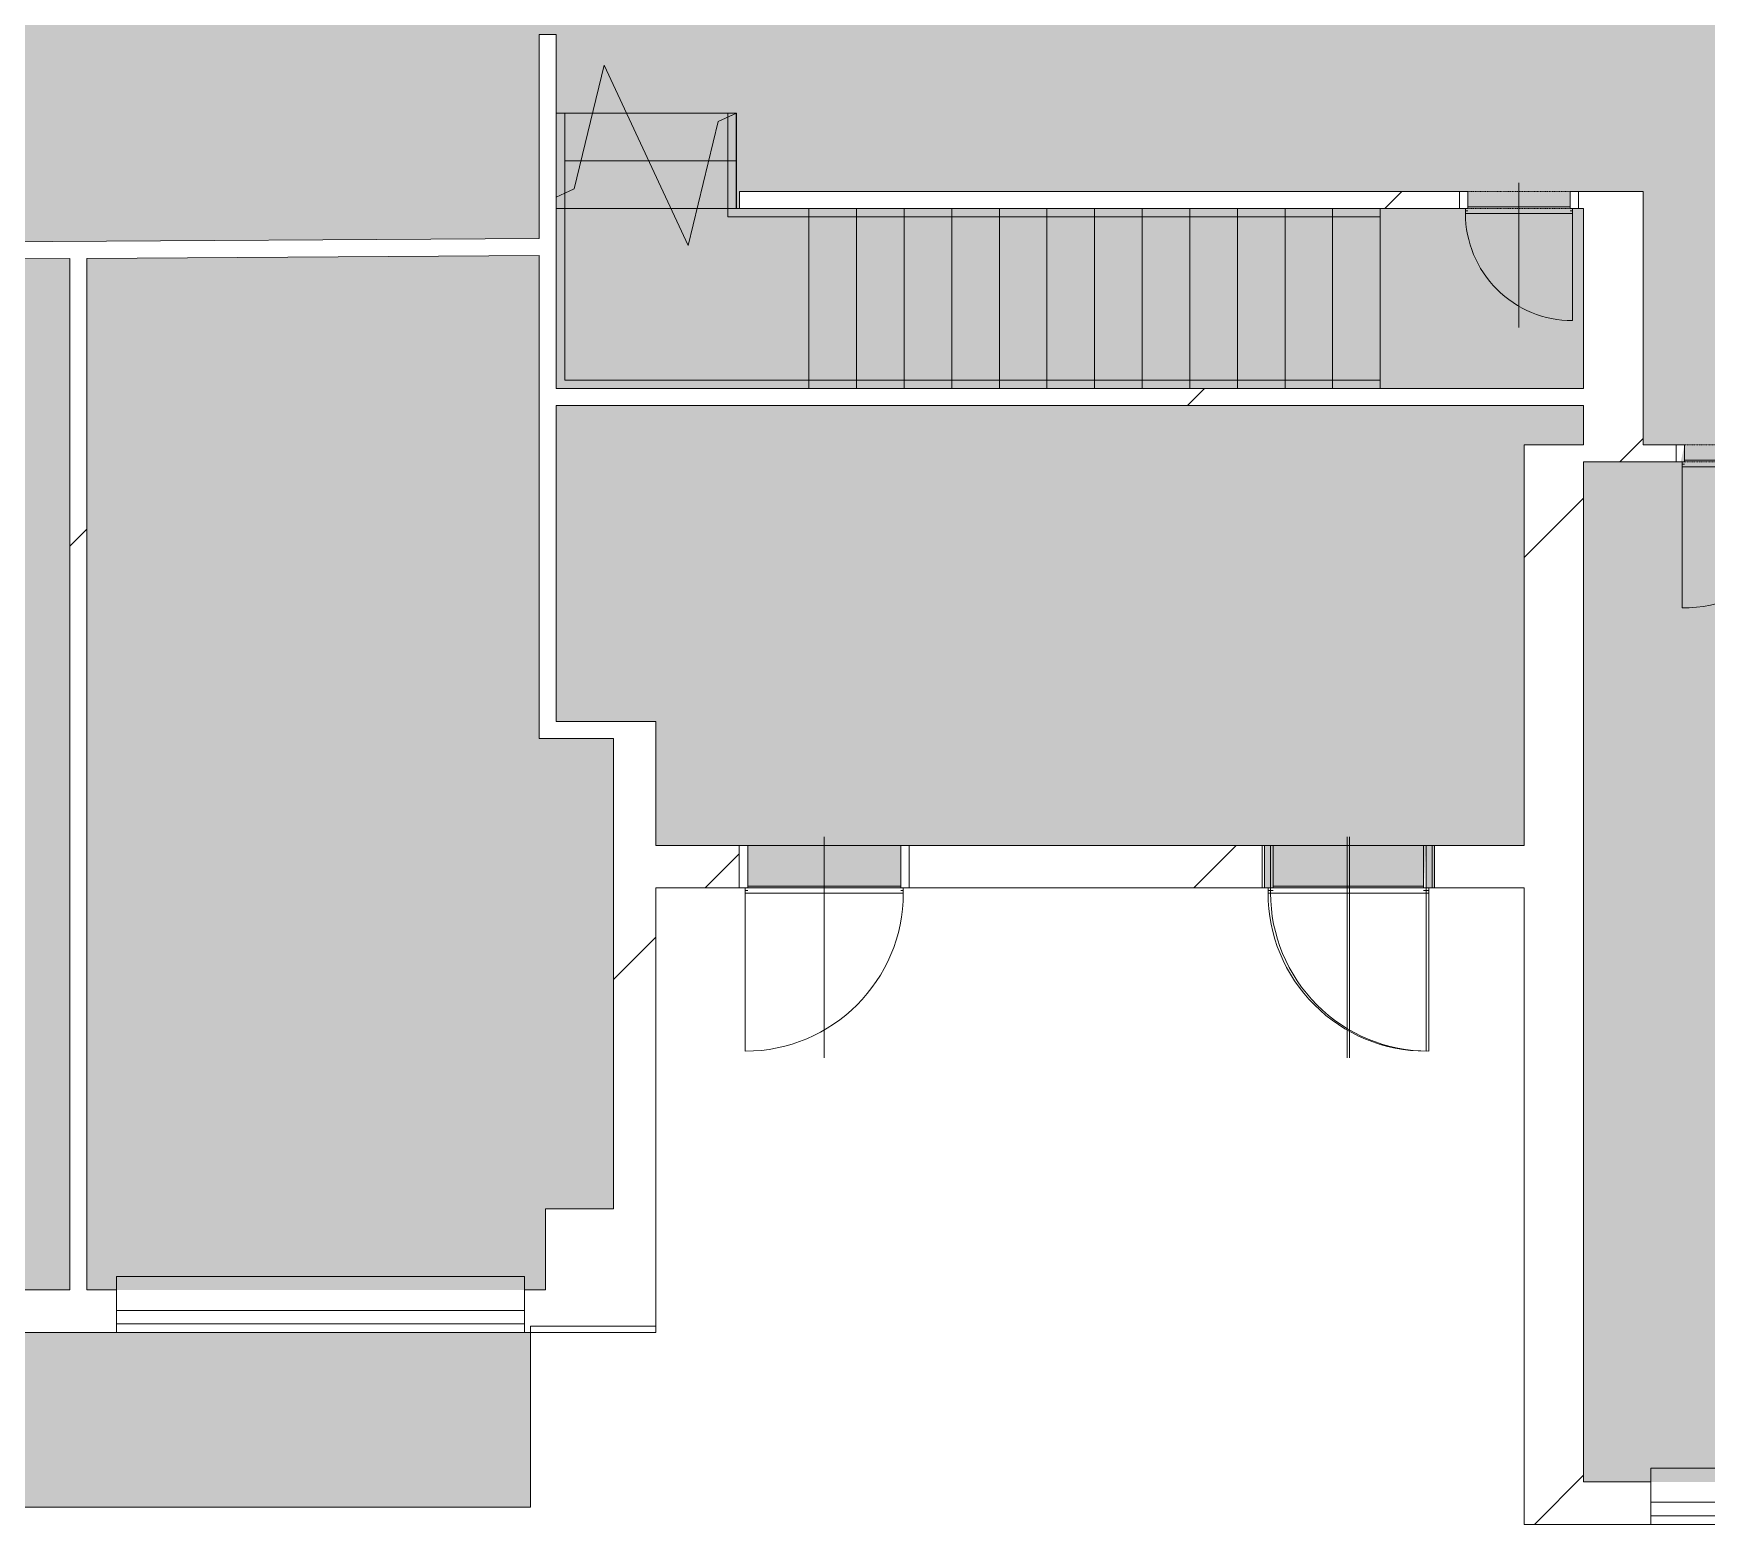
# Model space of a CAD drawing. Header units: millimetres. Extents: x 46521 to 262603, y -45352 to 20466.
# Drawn here: x 142488 to 152329, y -29064 to -20293 of the extents above; entities that cross this region are included whole.
import ezdxf

# ---------------------------------------------------------------- set-up
doc = ezdxf.new("R2010")
doc.units = ezdxf.units.MM
doc.linetypes.add('Čerchovaná se dvěma tečkami', pattern=[2.59, 1, -0.53, 0, -0.53, 0, -0.53])
for name, color, linetype, lineweight in [('A-DETL-GENF', 92, 'Continuous', 13), ('A-DETL-THIN', 151, 'Continuous', 13), ('A-DOOR', 31, 'Continuous', 13), ('A-DOOR-FRAM', 31, 'Continuous', 9), ('A-FLOR-HRAL', 11, 'Continuous', 13), ('A-GENM', 13, 'Continuous', 13), ('A-GLAZ', 151, 'Continuous', 13), ('A-WALL', 113, 'Continuous', 13), ('A-WALL-PATT', 111, 'Continuous', 9), ('S-STRS', 31, 'Continuous', 13), ('S-STRS-MBND', 31, 'Continuous', 9)]:
    doc.layers.add(name, color=color, linetype=linetype, lineweight=lineweight)
pattern_1 = [(45, (128653, 0), (-7184.2, 7184.2), []), (45, (131527, -3e-12), (-7184.2, 7184.2), []), (45, (137274, -7e-12), (-4310.5, 10058), [4064, -2032, 67.06, -1964.94])]

# ---------------------------------------------------------------- blocks, each defined once
blk = doc.blocks.new('OKNO_2k_nadsvetlik - OKNO_2k_nadsvetlik 2400 x 1750-1972492-Mapka _ závislý 15')
at = {"layer": 'A-GLAZ', "lineweight": 9}
for p, q in [((-1200, 126), (1200, 126)), ((-1200, 75), (-1200, 126)), ((1200, 126), (1200, 75)), ((1200, 75), (-1200, 75)), ((-1200, 75), (1200, 75)), ((-1200, -5), (-1200, 75)), ((1200, 75), (1200, -5)), ((1200, -5), (-1200, -5))]:
    blk.add_line(p, q, dxfattribs=at)
blk = doc.blocks.new('parapet s nosem_vnitní - parapet s nosem_vnitní-1280305-Mapka _ závislý 15')
at = {"layer": 'A-GENM', "lineweight": 9}
for p, q in [((-1200, -190), (-1200, 0)), ((1200, 0), (1200, -190)), ((-1200, -190), (-1200, -200)), ((1200, -200), (1200, -190)), ((-1200, -200), (1200, -200)), ((-1200, -200), (1200, -200))]:
    blk.add_line(p, q, dxfattribs=at)
blk = doc.blocks.new('OKNO_2k_nadsvetlik - OKNO_2k_nadsvetlik 2400 x 1800-2039437-Mapka _ závislý 15')
at = {"layer": 'A-GLAZ', "lineweight": 9}
for p, q in [((-1200, 126), (1200, 126)), ((-1200, 75), (-1200, 126)), ((1200, 126), (1200, 75)), ((1200, 75), (-1200, 75)), ((-1200, 75), (1200, 75)), ((-1200, -5), (-1200, 75)), ((1200, 75), (1200, -5)), ((1200, -5), (-1200, -5))]:
    blk.add_line(p, q, dxfattribs=at)
blk = doc.blocks.new('DVERE_1k_oblozka - DD03_01_800x1970_koupelna-1549492-Mapka _ závislý 15')
at = {"layer": 'A-DOOR', "lineweight": 9}
for p, q in [((0, 102.9), (0, -947.1)), ((-450, 52.9), (-400, 52.9)), ((-450, -47.1), (-450, 52.9)), ((-400, 52.9), (-400, -47.1)), ((400, 52.9), (450, 52.9)), ((400, -47.1), (400, 52.9)), ((450, 52.9), (450, -47.1)), ((-400, -47.1), (-450, -47.1)), ((-415, -47.1), (-415, -907.1)), ((-415, -62.1), (-400, -62.1)), ((-415, -77.1), (-415, -62.1)), ((415, -77.1), (-415, -77.1)), ((-400, -37.1), (400, -37.1)), ((305, -77.1), (-305, -77.1)), ((450, -47.1), (400, -47.1)), ((400, -62.1), (415, -62.1)), ((415, -77.1), (415, -47.1)), ((415, -62.1), (415, -77.1))]:
    blk.add_line(p, q, dxfattribs=at)
at = {"layer": 'A-DOOR', "linetype": 'Čerchovaná se dvěma tečkami', "lineweight": 9}
for p, q in [((-400, 52.9), (400, 52.9)), ((-400, -47.1), (400, -47.1))]:
    blk.add_line(p, q, dxfattribs=at)
at = {"layer": 'A-DOOR', "lineweight": 9}
blk.add_arc((-415, -77.1), 830, 270, 0, dxfattribs=at)
at = {"layer": 'A-DOOR-FRAM'}
for p, q in [((-450, 52.9), (-400, 52.9)), ((-400, 52.9), (-400, -47.1)), ((400, -47.1), (400, 52.9)), ((450, 52.9), (400, 52.9)), ((-400, -47.1), (-450, -47.1)), ((400, -47.1), (450, -47.1))]:
    blk.add_line(p, q, dxfattribs=at)
blk = doc.blocks.new('DVERE_1k_oblozka - DD03_01_600x1970_koupelna-1549500-Mapka _ závislý 15')
at = {"layer": 'A-DOOR', "lineweight": 9}
for p, q in [((-315, 47.1), (-315, 707.1)), ((0, -102.9), (0, 747.1)), ((-300, 47.1), (-350, 47.1)), ((-350, 47.1), (-350, -52.9)), ((315, 77.1), (-315, 77.1)), ((-315, 77.1), (-315, 62.1)), ((-315, 62.1), (-300, 62.1)), ((-300, -52.9), (-300, 47.1)), ((-300, 37.1), (300, 37.1)), ((205, 77.1), (-205, 77.1)), ((300, 62.1), (315, 62.1)), ((350, 47.1), (300, 47.1)), ((300, 47.1), (300, -52.9)), ((315, 62.1), (315, 77.1)), ((315, 77.1), (315, 47.1)), ((350, -52.9), (350, 47.1)), ((-350, -52.9), (-300, -52.9)), ((300, -52.9), (350, -52.9))]:
    blk.add_line(p, q, dxfattribs=at)
at = {"layer": 'A-DOOR', "linetype": 'Čerchovaná se dvěma tečkami', "lineweight": 9}
for p, q in [((-300, 47.1), (300, 47.1)), ((-300, -52.9), (300, -52.9))]:
    blk.add_line(p, q, dxfattribs=at)
at = {"layer": 'A-DOOR', "lineweight": 9}
blk.add_arc((-315, 77.1), 630, 360, 90, dxfattribs=at)
at = {"layer": 'A-DOOR-FRAM'}
for p, q in [((-300, 47.1), (-350, 47.1)), ((-300, -52.9), (-300, 47.1)), ((300, 47.1), (300, -52.9)), ((300, 47.1), (350, 47.1)), ((-350, -52.9), (-300, -52.9)), ((350, -52.9), (300, -52.9))]:
    blk.add_line(p, q, dxfattribs=at)
blk = doc.blocks.new('DVERE_1k_oblozka - DD03_01_900x1970-1570596-Mapka _ závislý 15')
at = {"layer": 'A-DOOR', "lineweight": 9}
for p, q in [((-500, 127.9), (-450, 127.9)), ((-500, -122.1), (-500, 127.9)), ((-450, 127.9), (-450, -122.1)), ((0, 177.9), (0, -1122.1)), ((450, 127.9), (500, 127.9)), ((450, -122.1), (450, 127.9)), ((500, 127.9), (500, -122.1)), ((-450, -122.1), (-500, -122.1)), ((-465, -122.1), (-465, -1082.1)), ((-465, -137.1), (-450, -137.1)), ((-465, -152.1), (-465, -137.1)), ((465, -152.1), (-465, -152.1)), ((-450, -112.1), (450, -112.1)), ((355, -152.1), (-355, -152.1)), ((500, -122.1), (450, -122.1)), ((450, -137.1), (465, -137.1)), ((465, -152.1), (465, -122.1)), ((465, -137.1), (465, -152.1))]:
    blk.add_line(p, q, dxfattribs=at)
at = {"layer": 'A-DOOR', "linetype": 'Čerchovaná se dvěma tečkami', "lineweight": 9}
for p, q in [((-450, 127.9), (450, 127.9)), ((-450, -122.1), (450, -122.1))]:
    blk.add_line(p, q, dxfattribs=at)
at = {"layer": 'A-DOOR', "lineweight": 9}
blk.add_arc((-465, -152.1), 930, 270, 0, dxfattribs=at)
at = {"layer": 'A-DOOR-FRAM'}
for p, q in [((-500, 127.9), (-450, 127.9)), ((-450, 127.9), (-450, -122.1)), ((450, -122.1), (450, 127.9)), ((500, 127.9), (450, 127.9)), ((-450, -122.1), (-500, -122.1)), ((450, -122.1), (500, -122.1))]:
    blk.add_line(p, q, dxfattribs=at)
blk = doc.blocks.new('DVERE_1k_oblozka - DD03_01_900x1970-1570682-Mapka _ závislý 15')
at = {"layer": 'A-DOOR', "lineweight": 9}
h = blk.add_hatch(color=41, dxfattribs=at)
h.paths.add_polyline_path([(-500, 122.1), (-500, -127.9), (-450, -127.9), (-450, 122.1)])
h.paths.add_polyline_path([(450, 122.1), (450, -127.9), (500, -127.9), (500, 122.1)])
at = {"layer": 'A-DOOR', "color": 41, "lineweight": 9}
for p, q in [((0, -177.9), (0, 1122.1)), ((-465, 122.1), (-465, 1082.1)), ((-450, 122.1), (-500, 122.1)), ((-500, 122.1), (-500, -127.9)), ((-450, -127.9), (-450, 122.1)), ((355, 152.1), (-355, 152.1)), ((500, 122.1), (450, 122.1)), ((450, 122.1), (450, -127.9)), ((465, 152.1), (465, 122.1)), ((500, -127.9), (500, 122.1)), ((-500, -127.9), (-450, -127.9)), ((450, -127.9), (500, -127.9))]:
    blk.add_line(p, q, dxfattribs=at)
at = {"layer": 'A-DOOR', "color": 40, "lineweight": 9}
for p, q in [((465, 152.1), (-465, 152.1)), ((-465, 152.1), (-465, 137.1)), ((-465, 137.1), (-450, 137.1)), ((-437, 112.1), (450, 112.1)), ((450, 137.1), (465, 137.1)), ((465, 137.1), (465, 152.1))]:
    blk.add_line(p, q, dxfattribs=at)
at = {"layer": 'A-DOOR', "color": 41, "linetype": 'Čerchovaná se dvěma tečkami', "lineweight": 9}
for p, q in [((-450, 122.1), (450, 122.1)), ((-450, -127.9), (450, -127.9))]:
    blk.add_line(p, q, dxfattribs=at)
at = {"layer": 'A-DOOR', "color": 41, "lineweight": 9}
blk.add_arc((-465, 152.1), 930, 360, 90, dxfattribs=at)
at = {"layer": 'A-DOOR-FRAM', "color": 40}
for p, q in [((-450, 122.1), (-500, 122.1)), ((-450, -127.9), (-450, 122.1)), ((450, 122.1), (450, -127.9)), ((450, 122.1), (500, 122.1)), ((-500, -127.9), (-450, -127.9)), ((500, -127.9), (450, -127.9))]:
    blk.add_line(p, q, dxfattribs=at)
blk = doc.blocks.new('Typ horního madla - Horní madlo_Vnitřní_-1833894-Mapka _ závislý 15')
at = {"layer": 'A-FLOR-HRAL', "lineweight": 9}
for p, q in [((16959.7, -20762.5), (16909.7, -20762.5)), ((16909.7, -20762.5), (16909.7, -21256.6)), ((16959.7, -20762.5), (16959.7, -21233.3)), ((16909.7, -21256.6), (16959.7, -21233.3)), ((16959.7, -21233.3), (16959.7, -21322.5)), ((16909.7, -21256.6), (16909.7, -21322.5)), ((16909.7, -21322.5), (16909.7, -22382.1)), ((16959.7, -21322.5), (16959.7, -22332.1)), ((16959.7, -22332.1), (18116.5, -22332.1)), ((18116.5, -22332.1), (21756.5, -22332.1)), ((21756.5, -22332.1), (21756.5, -22382.1)), ((16909.7, -22382.1), (18116.5, -22382.1)), ((18116.5, -22382.1), (21756.5, -22382.1))]:
    blk.add_line(p, q, dxfattribs=at)
blk = doc.blocks.new('Typ horního madla - Horní madlo_Vnitřní_-1833909-Mapka _ závislý 15')
at = {"layer": 'A-FLOR-HRAL', "lineweight": 9}
for p, q in [((17968.9, -20762.5), (17918.9, -20762.5)), ((17918.9, -20762.5), (17918.9, -20786)), ((17918.9, -20786), (17968.9, -20762.7)), ((17968.9, -20762.5), (17968.9, -20762.7)), ((17968.9, -20762.7), (17968.9, -21247.9)), ((17918.9, -20786), (17918.9, -21247.9)), ((17918.9, -21247.9), (17918.9, -21372.9)), ((17968.9, -21247.9), (17968.9, -21322.9)), ((17968.9, -21322.9), (18116.5, -21322.9)), ((18116.5, -21322.9), (21756.5, -21322.9)), ((21756.5, -21322.9), (21756.5, -21372.9)), ((17918.9, -21372.9), (18116.5, -21372.9)), ((18116.5, -21372.9), (21756.5, -21372.9))]:
    blk.add_line(p, q, dxfattribs=at)
blk = doc.blocks.new('DVERE_1k_oblozka - DD03_01_900x1970-V178-Mapka _ závislý 15')
at = {"layer": 'A-DOOR', "lineweight": 9}
for p, q in [((0, -177.9), (0, 1122.1)), ((-465, 122.1), (-465, 1082.1)), ((-450, 122.1), (-500, 122.1)), ((-500, 122.1), (-500, -127.9)), ((465, 152.1), (-465, 152.1)), ((-465, 152.1), (-465, 137.1)), ((-465, 137.1), (-450, 137.1)), ((-450, -127.9), (-450, 122.1)), ((-450, 112.1), (437, 112.1)), ((355, 152.1), (-355, 152.1)), ((450, 137.1), (465, 137.1)), ((500, 122.1), (450, 122.1)), ((450, 122.1), (450, -127.9)), ((465, 137.1), (465, 152.1)), ((465, 152.1), (465, 122.1)), ((500, -127.9), (500, 122.1)), ((-500, -127.9), (-450, -127.9)), ((450, -127.9), (500, -127.9))]:
    blk.add_line(p, q, dxfattribs=at)
at = {"layer": 'A-DOOR', "linetype": 'Čerchovaná se dvěma tečkami', "lineweight": 9}
for p, q in [((-450, 122.1), (450, 122.1)), ((-450, -127.9), (450, -127.9))]:
    blk.add_line(p, q, dxfattribs=at)
at = {"layer": 'A-DOOR', "lineweight": 9}
blk.add_arc((-465, 152.1), 930, 360, 90, dxfattribs=at)
at = {"layer": 'A-DOOR-FRAM'}
for p, q in [((-450, 122.1), (-500, 122.1)), ((-450, -127.9), (-450, 122.1)), ((450, 122.1), (450, -127.9)), ((450, 122.1), (500, 122.1)), ((-500, -127.9), (-450, -127.9)), ((500, -127.9), (450, -127.9))]:
    blk.add_line(p, q, dxfattribs=at)

msp = doc.modelspace()

# ---------------------------------------------------------------- hatches: boundary and pattern name
at = {"layer": 'A-DETL-GENF', "lineweight": 9}
h = msp.add_hatch(color=1, dxfattribs=at)
h.paths.add_polyline_path([(127367.8, -28962.3), (127367.8, -27933.8), (127197.8, -27933.8), (127197.8, -28962.3)])
h.paths.add_polyline_path([(139722.8, -28962.3), (139722.8, -27933.8), (133462.8, -27933.8), (133462.8, -27115.5), (133602.8, -27115.5), (133602.8, -26157.5), (127447.8, -26157.5), (127447.8, -27300), (127902.8, -27300), (127902.8, -27933.8), (127617.8, -27933.8), (127617.8, -28962.3), (135744.7, -28962.3)])
h.paths.add_polyline_path([(145412.5, -28962.3), (145412.5, -27933.8), (140022.8, -27933.8), (140022.8, -28962.3), (143960.8, -28962.3)])
h.paths.add_polyline_path([(173695.3, -17205.8), (173695.3, -17200.8), (173395.3, -17205.8)])
h.paths.add_polyline_path([(171007.3, -17205.8), (171007.3, -17520.8), (170687.3, -17520.8), (170687.3, -17205.8)])
h.paths.add_polyline_path([(168132.7, -10581.5), (168132.7, -10577.1), (167732.7, -10577.1)])
h.paths.add_polyline_path([(155258, -28812.5), (157502, -28812.5), (157502, -28417.5), (157902, -28417.5), (157902, -28812.5), (160396.5, -28812.5), (160396.5, -24292.5), (160496.5, -24292.5), (160496.5, -28812.5), (163496.5, -28812.5), (163496.5, -28277.5), (163596.5, -28277.5), (163596.5, -27406.7), (163471.5, -27406.7), (163471.5, -22812.5), (161416.5, -22812.5), (161416.5, -22712.5), (162444, -22712.5), (162444, -22544.8), (162669, -22544.8), (162669, -22712.5), (163471.5, -22712.5), (163471.5, -22382.3), (164125.8, -22382.3), (164125.8, -22532.3), (163596.5, -22532.3), (163596.5, -27156.7), (166781.5, -27156.7), (166781.5, -22532.3), (164925.8, -22532.3), (164925.8, -22382.3), (165345.8, -22382.3), (165345.8, -20532.3), (164901.8, -20532.3), (164901.8, -20432.3), (169916.8, -20432.3), (169916.8, -19232.3), (169556.8, -19232.3), (169556.8, -19132.3), (170166.8, -19132.3), (170166.8, -19579.6), (172306.8, -19579.6), (172306.8, -19829.6), (173106.8, -19829.6), (173106.8, -19579.6), (175246.8, -19579.6), (175246.8, -19829.6), (176146.8, -19829.6), (176146.8, -19579.6), (177390.3, -19579.6), (177390.3, -17452.4), (177012, -17455.7), (177009.8, -17205.8), (176442.8, -17205.8), (176442.8, -17500.8), (176142.8, -17500.8), (176142.8, -17205.8), (173695.3, -17205.8), (173695.3, -17500.8), (173395.3, -17500.8), (173395.3, -17205.8), (170121.8, -17205.8), (170121.8, -17957.1), (168290.6, -17957.1), (168290.6, -17269.7), (167152.7, -17269.7), (167152.7, -17944.7), (167052.7, -17944.7), (167052.7, -17169.7), (167582.7, -17169.7), (167582.7, -13702.1), (167732.7, -13702.1), (167732.7, -16585.8), (168132.7, -16585.8), (168132.7, -16955.8), (169444.9, -16955.8), (169383.4, -12682.4), (168502.7, -12686.3), (168502.3, -12586.6), (169402.8, -12582.3), (169383.4, -10573), (168132.7, -10584.2), (168132.7, -10977.1), (167732.7, -10977.1), (167732.7, -12590.2), (167902.3, -12590.9), (167902.3, -12689.4), (167732.7, -12690.9), (167732.7, -12902.1), (167582.7, -12902.1), (167582.7, -12690.9), (167193.5, -12690.9), (167193.1, -12592.8), (167582.7, -12590.2), (167582.7, -10585.2), (167412.5, -10577.1), (167411.4, -10406.4), (167361.3, -10392.4), (167360.9, -10372.1), (165711.1, -10372.1), (165710.9, -10417.9), (165661.4, -10418.2), (165662.6, -10598.2), (165231.8, -10622.1), (165263.6, -12601.9), (165717.1, -12599.7), (165717.6, -12699.7), (165263.6, -12701.9), (165333.5, -17272.1), (163868.4, -17272.1), (163868.4, -17972.1), (163458.4, -17972.1), (163458.4, -17272.1), (163368.4, -17272.1), (163368.4, -17172.1), (165231.9, -17172.1), (165131.5, -10601.8), (162140.3, -10622.1), (162140.3, -11022.1), (161740.3, -11022.1), (161740.3, -16631.1), (162160.3, -16631.1), (162160.3, -17172.1), (162568.4, -17172.1), (162568.4, -17272.1), (162488.4, -17272.1), (162488.4, -20886.6), (160607.8, -20879.4), (160608.4, -20729.2), (162388.4, -20729.4), (162388.4, -17272.1), (161740.3, -17272.1), (161740.3, -17584.7), (157923.4, -17584.7), (157923.4, -20718.5), (159708.4, -20725.4), (159707.8, -20875.6), (156716.9, -20863.7), (156717.5, -20713.7), (157823.4, -20713.9), (157823.4, -17584.7), (154599.3, -17584.7), (154599.3, -20705.3), (155817.5, -20710.1), (155816.9, -20860.1), (154299.3, -20854.1), (154299.3, -20036.3), (153666.8, -20036.3), (153666.8, -20245.5), (153386.7, -20235.7), (153390.1, -20135.8), (153566.8, -20135.8), (153566.8, -19936.3), (154499.3, -19936.3), (154499.3, -17584.7), (151963.5, -17584.7), (151963.5, -18746.3), (152445.7, -18746.3), (152409.8, -20101.5), (152590.6, -20107.8), (152587.1, -20207.8), (151910.7, -20184.2), (151946.1, -18846.3), (151679.3, -18846.3), (151679.3, -18746.3), (151863.5, -18746.3), (151863.5, -16829.6), (150153.5, -16829.6), (150153.5, -18186.3), (150784.6, -18186.3), (150784.6, -18746.3), (151079.3, -18746.3), (151079.3, -18846.3), (150784.6, -18846.3), (150784.6, -19546.3), (148182.6, -19546.3), (148182.6, -15711.9), (148282.6, -15711.9), (148282.6, -16229.6), (149312.6, -16229.6), (149312.6, -15869.6), (149412.6, -15869.6), (149412.6, -16679.6), (151453.5, -16679.6), (151453.5, -15947.1), (150510.1, -15947.1), (150510.1, -15711.9), (150610.1, -15711.9), (150610.1, -15847.1), (151553.5, -15852.6), (151553.5, -16679.6), (151863.5, -16679.6), (151863.5, -15010.1), (150610.1, -15010.1), (150610.1, -15111.9), (150510.1, -15111.9), (150510.1, -15010.1), (148282.6, -15010.1), (148282.6, -15111.9), (148182.6, -15111.9), (148182.6, -14801.9), (148282.6, -14801.9), (148282.6, -14910.1), (150510.1, -14910.1), (150510.1, -14700.1), (150610.1, -14717.2), (150610.1, -14910.1), (151863.5, -14910.1), (151863.5, -13920.1), (150610.1, -13920.1), (150610.1, -14100.1), (150510.1, -14100.1), (150510.1, -13920.1), (148282.6, -13920.1), (148282.6, -14201.9), (148182.6, -14201.9), (148182.6, -11677.5), (146845.7, -11677.5), (146845.7, -18362.5), (146895.7, -18362.5), (146895.7, -19013.3), (146510.4, -19013.3), (146510.4, -18913.3), (146745.7, -18913.3), (146745.7, -18362.5), (146695.7, -18343.3), (146690.5, -16403.3), (145815.3, -16403.3), (145815.3, -16443.3), (145480.7, -16443.3), (145480.7, -18243.3), (145560.7, -18243.3), (145560.7, -18913.3), (145710.4, -18913.3), (145710.4, -19013.3), (144688.5, -19013.3), (144688.5, -18913.3), (145460.7, -18913.3), (145460.7, -18343.3), (145380.7, -18343.3), (145380.7, -16443.3), (142638.5, -16443.3), (142638.5, -18913.3), (143988.5, -18913.3), (143988.5, -19013.3), (142638.5, -19013.3), (142638.5, -19651.8), (141489, -19656.1), (141489, -19506.1), (142188.5, -19503.5), (142188.5, -19143.3), (142488.5, -19143.3), (142488.5, -16443.3), (139885.3, -16443.3), (139885.3, -16843.3), (139485.3, -16843.3), (139485.3, -16443.3), (138122.6, -16443.3), (138122.6, -19518.9), (140688.4, -19509.3), (140688.4, -19659.2), (137273.2, -19671.9), (137272.6, -19522.1), (138022.6, -19518.9), (138022.6, -16443.3), (133910.3, -16443.3), (133910.3, -19534.9), (136472.6, -19525.3), (136473.2, -19675.1), (133810.3, -19685.2), (133810.3, -16843.3), (133475.3, -16843.3), (133475.3, -16143.3), (134746, -16140.2), (134746, -15478.3), (135086, -15478.3), (135086, -9996.2), (134676, -9996.2), (134676, -9446.2), (135086, -9446.2), (135086, -6966.2), (134656, -6966.2), (134656, -6451.2), (135086, -6451.2), (135086, -3625), (134396, -3625), (134396, -3525), (135086, -3525), (135086, -886.8), (134553.2, -886.8), (134553.2, -431.8), (129101, -431.8), (129101, -871.8), (128666, -890.9), (128666, -6443.2), (129086, -6443.2), (129086, -6963.2), (128666, -6963.2), (128666, -9240.2), (133259.4, -9183.6), (133259.4, -5995), (133348.8, -5994.7), (133363, -10326.7), (133263.2, -10327.1), (133259.4, -9283.6), (129101, -9340.2), (129101, -9908.2), (128666, -9908.2), (128666, -14261), (133276, -14199.3), (133266, -11127.1), (133365.8, -11126.7), (133376, -14299.3), (131969, -14319.1), (131969, -14534.9), (131869, -14534.9), (131869, -14319.1), (128311, -14376.8), (128311, -15446.9), (128335, -15451.8), (128336, -15451.8), (129121, -15451.8), (129121, -16130), (131414.1, -16130), (131414.1, -15402.4), (131969, -15402.4), (131959.1, -20050), (131809.1, -20050), (131809.1, -16430), (127862.8, -16430), (127862.8, -16830), (127447.8, -16830), (127447.8, -21265), (131809.1, -21265), (131809.1, -20850), (131959.1, -20850), (131959.1, -21265), (132302.8, -21265), (132302.8, -21415), (130652.2, -21415), (130652.2, -21575), (130552.2, -21575), (130552.2, -21415), (127862.8, -21415), (127862.8, -21665), (127447.8, -21665), (127467.4, -25857.5), (130552.2, -25857.5), (130552.2, -22375), (130652.2, -22375), (130652.2, -25857.5), (133802.8, -25857.5), (133802.8, -21415), (133102.8, -21415), (133102.8, -21265), (133902.8, -21265), (133902.8, -21571.7), (135324.2, -21563.2), (135324.8, -21662.9), (133902.8, -21671.7), (133902.8, -27683.8), (136902.8, -27683.8), (136902.8, -21653.1), (136124.8, -21653.1), (136124.2, -21557.9), (138404.1, -21543.7), (138404.1, -21643.7), (137002.8, -21653.1), (137002.8, -27683.8), (139802.8, -27683.8), (139802.8, -24224.3), (139902.8, -24224.3), (139902.8, -27683.8), (142702.8, -27683.8), (142702.8, -21617), (139902.8, -21635.1), (139902.8, -23424.3), (139802.8, -23424.3), (139802.8, -21635.1), (139204.7, -21634.4), (139204.8, -21538.8), (139521, -21529.8), (139521, -21212), (140021, -21212), (140021, -21533.7), (145462.5, -21499.9), (145462.5, -20299.4), (145562.5, -20299.4), (145562.5, -22382.5), (151605.7, -22382.5), (151605.7, -21322.5), (151525.7, -21322.5), (151525.7, -21222.5), (151955.7, -21222.5), (151955.7, -22712.5), (152199.6, -22712.5), (152176.9, -22812.5), (151605.7, -22812.5), (151605.7, -28812.5), (154699.6, -28812.5), (154699.6, -22812.5), (152999.6, -22812.5), (152999.6, -22712.5), (155819.6, -22712.5), (155819.6, -22812.5), (154799.6, -22812.5), (154799.6, -28812.5)])
h.paths.add_polyline_path([(142802.8, -27683.8), (145499.6, -27683.8), (145499.6, -27206.6), (145899.6, -27206.6), (145899.6, -24439.4), (145462.5, -24439.4), (145462.5, -21599.9), (142802.8, -21617), (142802.8, -26071.5)])
h.paths.add_polyline_path([(169916.8, -27156.7), (169916.8, -22765.8), (169501.8, -22765.8), (169501.8, -22365.8), (169916.8, -22365.8), (169916.8, -20532.3), (165445.8, -20532.3), (165445.8, -22382.3), (166906.5, -22382.3), (166906.5, -27156.7), (168609.2, -27156.7)])
h.paths.add_polyline_path([(150664.6, -25319.4), (150679.6, -25069.4), (151255.7, -25069.4), (151255.7, -22712.5), (151605.7, -22712.5), (151605.7, -22482.5), (145562.5, -22482.5), (145562.5, -24339.4), (146149.6, -24339.4), (146149.6, -25069.4), (146689.6, -25069.4), (146689.6, -25319.4), (147589.6, -25319.4), (147589.6, -25069.4), (149779.6, -25069.4), (149779.6, -25319.4)])
h.paths.add_polyline_path([(160496.5, -23492.5), (160396.5, -23492.5), (160393.1, -22812.5), (159196.5, -22812.5), (159196.5, -23462.5), (159096.5, -23462.5), (159096.5, -22812.5), (159046.5, -22812.5), (159046.5, -22712.5), (160616.5, -22712.5), (160616.5, -22812.5), (160496.5, -22812.5), (160496.5, -23442.5)])
h.paths.add_polyline_path([(158196.5, -22812.5), (156619.6, -22812.5), (156619.6, -22712.5), (157432.1, -22712.5), (157432.1, -22362.5), (157932.1, -22362.5), (157932.1, -22712.5), (158246.5, -22712.5), (158246.5, -22812.5)])
h.paths.add_polyline_path([(150925.7, -21322.5), (146640.7, -21322.5), (146640.7, -21222.5), (150925.7, -21222.5)])
h.paths.add_polyline_path([(152309.9, -20098), (152343, -18846.3), (152046.1, -18846.3), (152013.3, -20087.7), (152176.9, -20093.4)])
h.paths.add_polyline_path([(148282.6, -19446.3), (149384.6, -19446.3), (149384.6, -19286.3), (149484.6, -19286.3), (149484.6, -19446.3), (150684.6, -19446.3), (150684.6, -18286.3), (149484.6, -18286.3), (149484.6, -18686.3), (149384.6, -18686.3), (149384.6, -18286.3), (148282.6, -18286.3), (148282.6, -19356.3)])
h.paths.add_polyline_path([(168089.4, -19232.3), (165261.8, -19232.3), (165261.8, -19132.3), (168756.8, -19132.3), (168756.8, -19232.3), (168390.6, -19232.3)])
h.paths.add_polyline_path([(149853.5, -18186.3), (149853.5, -16779.6), (149312.6, -16779.6), (149312.6, -16329.6), (148282.6, -16329.6), (148282.6, -18186.3), (149484.6, -18186.3)])
h.paths.add_polyline_path([(168609.2, -17857.1), (170021.8, -17857.1), (170021.8, -17205.8), (168390.6, -17205.8), (168390.6, -17857.1)])
h.paths.add_polyline_path([(152278.5, -17334.7), (152278.5, -4240.9), (152213.5, -4240.9), (152213.5, -11625.8), (152113.5, -11605.8), (151863.5, -11605.8), (151863.5, -11479.2), (149480.3, -11479.2), (149480.3, -11379.2), (151863.5, -11379.2), (151863.5, -10845.8), (151817.8, -10845.8), (151817.8, -10445.8), (151863.5, -10445.8), (151863.5, -4240.9), (145455.9, -4240.9), (145455.9, -16143.3), (145815.3, -16143.3), (145815.3, -16253.3), (146695.7, -16253.3), (146695.7, -11527.5), (148182.6, -11527.5), (148182.6, -11379.2), (148680.3, -11379.2), (148680.3, -11479.2), (148282.6, -11479.2), (148282.6, -13770.1), (151863.5, -13770.1), (151863.5, -12505.8), (152176.9, -12490.1), (152213.5, -12480.8), (152213.5, -17334.7)])
h.paths.add_polyline_path([(176142.8, -17205.8), (176449.5, -17200.8), (176442.8, -17200.8), (176142.8, -17200.8)])
h.paths.add_polyline_path([(170166.8, -16955.8), (170765.3, -16955.8), (170765.3, -16555.8), (171165.3, -16555.8), (171181.5, -16955.8), (176740.3, -16955.8), (176740.3, -16583.6), (177140.3, -16583.6), (177140.3, -10920.5), (176740.3, -10920.5), (176740.3, -10523.2), (171153.3, -10564.9), (171153.3, -11196.4), (171059.2, -11196.3), (171056.9, -10951.7), (170735.9, -10951.7), (170733.3, -10563.9), (170582.5, -10564.9), (170581.3, -10384.9), (169481.3, -10392.4), (169468.2, -10932.6), (169486.8, -10917.8), (169513, -13547.4), (171080.6, -13507.5), (171080.6, -11997.1), (171166.6, -11997.2), (171165.3, -13605.3), (169513, -13647.4), (169544.9, -16955.8), (170121.8, -16955.8)])
h.paths.add_polyline_path([(145105.9, -16143.3), (145105.9, -16140), (143960.8, -16143.3)])
h.paths.add_polyline_path([(131959.1, -15384.9), (131869, -15384.9), (131869.1, -15334.9), (131969, -15334.9), (131969, -15384.9)])
h.paths.add_polyline_path([(133246.2, -5195), (133240.7, -3525), (133596, -3525), (133596, -3625), (133341, -3625), (133341, -5194.7)])
at = {"layer": 'A-WALL-PATT'}
h = msp.add_hatch(dxfattribs=at)
h.set_pattern_fill('FP_30', color=256, angle=45, style=0, pattern_type=2)
h.set_pattern_definition(pattern_1)
h.paths.add_polyline_path([(145562.5, -24439.4), (145562.5, -20299.4), (145462.5, -20299.4), (145462.5, -24439.4)])
h = msp.add_hatch(dxfattribs=at)
h.set_pattern_fill('FP_30', color=256, angle=45, style=0, pattern_type=2)
h.set_pattern_definition(pattern_1)
h.paths.add_polyline_path([(151575.7, -21322.5), (151955.7, -21322.5), (151955.7, -21222.5), (151575.7, -21222.5)])
h.paths.add_polyline_path([(150875.7, -21322.5), (150875.7, -21222.5), (146640.7, -21222.5), (146640.7, -21322.5), (148068.9, -21322.5)])
h = msp.add_hatch(dxfattribs=at)
h.set_pattern_fill('FP_30', color=256, angle=45, style=0, pattern_type=2)
h.set_pattern_definition(pattern_1)
h.paths.add_polyline_path([(151605.7, -22712.5), (151955.7, -22712.5), (151955.7, -21322.5), (151605.7, -21322.5), (151605.7, -22482.5)])
h = msp.add_hatch(dxfattribs=at)
h.set_pattern_fill('FP_38', color=256, angle=45, style=0, pattern_type=2)
h.set_pattern_definition([(45.356, (128653, 0), (-7228.7, 7139.4), []), (45.356, (131527, 18), (-7228.7, 7139.4), []), (45.356, (137274, 54), (-4373, 10031), [4064, -2032, 67, -1965])])
h.paths.add_polyline_path([(133902.8, -21671.7), (135274.8, -21662.9), (135274.2, -21563.2), (133902.8, -21571.7), (133902.8, -21663.2)])
h.paths.add_polyline_path([(136174.8, -21657.6), (138354.8, -21644.1), (138354.1, -21544.1), (136174.2, -21557.9), (136174.8, -21653.1)])
h.paths.add_polyline_path([(139254.8, -21638.5), (145462.5, -21599.9), (145462.5, -21499.9), (140021, -21533.7), (140021, -21562), (139521, -21562), (139521, -21536.8), (139254.1, -21538.5), (139254.3, -21562)])
h = msp.add_hatch(dxfattribs=at)
h.set_pattern_fill('FP_30', color=256, angle=45, style=0, pattern_type=2)
h.set_pattern_definition(pattern_1)
h.paths.add_polyline_path([(142702.8, -27683.8), (142802.8, -27683.8), (142802.8, -21616.4), (142702.8, -21617), (142702.8, -26071.5)])
h = msp.add_hatch(dxfattribs=at)
h.set_pattern_fill('FP_30', color=256, angle=45, style=0, pattern_type=2)
h.set_pattern_definition(pattern_1)
h.paths.add_polyline_path([(151605.7, -22482.5), (151605.7, -22382.5), (145562.5, -22382.5), (145562.5, -22482.5), (148068.9, -22482.5)])
h = msp.add_hatch(dxfattribs=at)
h.set_pattern_fill('FP_30', color=256, angle=45, style=0, pattern_type=2)
h.set_pattern_definition(pattern_1)
h.paths.add_polyline_path([(151255.7, -29062.5), (151605.7, -29062.5), (151605.7, -22712.5), (151255.7, -22712.5), (151255.7, -28812.5)])
h = msp.add_hatch(dxfattribs=at)
h.set_pattern_fill('FP_30', color=256, angle=45, style=0, pattern_type=2)
h.set_pattern_definition(pattern_1)
h.paths.add_polyline_path([(160566.5, -22812.5), (160566.5, -22712.5), (159096.5, -22712.5), (159096.5, -22812.5), (160496.5, -22812.5)])
h.paths.add_polyline_path([(155769.6, -22812.5), (155769.6, -22712.5), (153049.6, -22712.5), (153049.6, -22812.5), (154799.6, -22812.5)])
h.paths.add_polyline_path([(158196.5, -22812.5), (158196.5, -22712.5), (156669.6, -22712.5), (156669.6, -22812.5)])
h.paths.add_polyline_path([(162444, -22812.5), (163471.5, -22812.5), (163471.5, -22712.5), (161466.5, -22712.5), (161466.5, -22812.5)])
h.paths.add_polyline_path([(151955.7, -22812.5), (152149.6, -22812.5), (152149.6, -22712.5), (151605.7, -22712.5), (151605.7, -22812.5)])
h = msp.add_hatch(dxfattribs=at)
h.set_pattern_fill('FP_31', color=256, angle=45, style=0, pattern_type=2)
h.set_pattern_definition(pattern_1)
h.paths.add_polyline_path([(145562.5, -24339.4), (145562.5, -24439.4), (145899.6, -24439.4), (145899.6, -24339.4)])
h = msp.add_hatch(dxfattribs=at)
h.set_pattern_fill('FP_30', color=256, angle=45, style=0, pattern_type=2)
h.set_pattern_definition(pattern_1)
h.paths.add_polyline_path([(146149.6, -27683.8), (146149.6, -24339.4), (145899.6, -24339.4), (145899.6, -27683.8)])
h = msp.add_hatch(dxfattribs=at)
h.set_pattern_fill('FP_30', color=256, angle=45, style=0, pattern_type=2)
h.set_pattern_definition(pattern_1)
h.paths.add_polyline_path([(150729.6, -25319.4), (151255.7, -25319.4), (151255.7, -25069.4), (150729.6, -25069.4)])
h.paths.add_polyline_path([(146149.6, -25319.4), (146639.6, -25319.4), (146639.6, -25069.4), (146149.6, -25069.4)])
h.paths.add_polyline_path([(148068.9, -25319.4), (149714.6, -25319.4), (149714.6, -25069.4), (147639.6, -25069.4), (147639.6, -25319.4)])
h = msp.add_hatch(dxfattribs=at)
h.set_pattern_fill('FP_30', color=256, angle=45, style=0, pattern_type=2)
h.set_pattern_definition(pattern_1)
h.paths.add_polyline_path([(145499.6, -27683.8), (145899.6, -27683.8), (145899.6, -27206.6), (145499.6, -27206.6)])
h = msp.add_hatch(dxfattribs=at)
h.set_pattern_fill('FP_30', color=256, angle=45, style=0, pattern_type=2)
h.set_pattern_definition(pattern_1)
h.paths.add_polyline_path([(134025.6, -27933.8), (134025.6, -27683.8), (133902.8, -27683.8), (133902.8, -27933.8)])
h.paths.add_polyline_path([(146149.6, -27933.8), (146149.6, -27683.8), (145377.4, -27683.8), (145377.4, -27933.8), (145899.6, -27933.8)])
h.paths.add_polyline_path([(137002.8, -27933.8), (137025.6, -27933.8), (137002.8, -27683.8), (136425.6, -27683.8), (136425.6, -27933.8), (136902.8, -27933.8)])
h.paths.add_polyline_path([(139852.7, -27933.8), (140022.8, -27933.8), (140022.8, -27683.8), (139425.6, -27683.8), (139425.6, -27933.8), (139802.8, -27933.8)])
h.paths.add_polyline_path([(142977.4, -27933.8), (142977.4, -27683.8), (142422.8, -27683.8), (142422.8, -27933.8), (142802.8, -27933.8)])
h = msp.add_hatch(dxfattribs=at)
h.set_pattern_fill('FP_30', color=256, angle=45, style=0, pattern_type=2)
h.set_pattern_definition(pattern_1)
h.paths.add_polyline_path([(152002, -29062.5), (152002, -28812.5), (151605.7, -28812.5), (151605.7, -29062.5)])
h.paths.add_polyline_path([(154402, -29062.5), (154992, -29062.5), (154992, -28812.5), (154402, -28812.5), (154402, -29012.5)])
h.paths.add_polyline_path([(163496.5, -29062.5), (163496.5, -28812.5), (163332, -28812.5), (163332, -29062.5)])
h.paths.add_polyline_path([(157902, -29062.5), (157932, -29062.5), (157932, -28812.5), (157392, -28812.5), (157392, -29062.5), (157656.8, -29062.5)])
h.paths.add_polyline_path([(160332, -29062.5), (160932, -29062.5), (160932, -28812.5), (160332, -28827), (160332, -29012.5)])

# ---------------------------------------------------------------- linework, layer by layer
at = {"layer": 'A-DETL-THIN', "lineweight": 9}
for p, q in [((146149.6, -27896.6), (146149.6, -25319.4)), ((146149.6, -25319.4), (151255.7, -25319.4)), ((151255.7, -25319.4), (151255.7, -29062.5)), ((145412.5, -28962.3), (145412.5, -27896.6)), ((145412.5, -27896.6), (146149.6, -27896.6)), ((127197.8, -28962.3), (145412.5, -28962.3)), ((151255.7, -29062.5), (163846.5, -29062.5))]:
    msp.add_line(p, q, dxfattribs=at)
at = {"layer": 'A-WALL', "lineweight": 9}
for p, q in [((145562.5, -20299.4), (145462.5, -20299.4)), ((145462.5, -20299.4), (145462.5, -21499.9)), ((145562.5, -21042.5), (145562.5, -20299.4)), ((150875.7, -21222.5), (146640.7, -21222.5)), ((146640.7, -21222.5), (146640.7, -21322.5)), ((151955.7, -21222.5), (151575.7, -21222.5)), ((151955.7, -22712.5), (151955.7, -21222.5)), ((145562.5, -22382.5), (145562.5, -21256.8)), ((146640.7, -21322.5), (150875.7, -21322.5)), ((151575.7, -21322.5), (151605.7, -21322.5)), ((151605.7, -21322.5), (151605.7, -22382.5)), ((145462.5, -21499.9), (140021, -21533.7)), ((139902.8, -21634.4), (142702.8, -21617)), ((142702.8, -21617), (142702.8, -27683.8)), ((142802.8, -21616.4), (145462.5, -21599.9)), ((142802.8, -27683.8), (142802.8, -21616.4)), ((145462.5, -21599.9), (145462.5, -24439.4)), ((151605.7, -22382.5), (145562.5, -22382.5)), ((145562.5, -24339.4), (145562.5, -22482.5)), ((145562.5, -22482.5), (151605.7, -22482.5)), ((151605.7, -22482.5), (151605.7, -22712.5)), ((151255.7, -22712.5), (151255.7, -25069.4)), ((151605.7, -22712.5), (151255.7, -22712.5)), ((152149.6, -22712.5), (151955.7, -22712.5)), ((151605.7, -22812.5), (152149.6, -22812.5)), ((151605.7, -28812.5), (151605.7, -22812.5)), ((146149.6, -24339.4), (145562.5, -24339.4)), ((146149.6, -25069.4), (146149.6, -24339.4)), ((145462.5, -24439.4), (145899.6, -24439.4)), ((145899.6, -24439.4), (145899.6, -27206.6)), ((146639.6, -25069.4), (146149.6, -25069.4)), ((146689.6, -25069.4), (147589.6, -25069.4)), ((149714.6, -25069.4), (147639.6, -25069.4)), ((149779.6, -25069.4), (150664.6, -25069.4)), ((151255.7, -25069.4), (150729.6, -25069.4)), ((146149.6, -27933.8), (146149.6, -25319.4)), ((146149.6, -25319.4), (146639.6, -25319.4)), ((147639.6, -25319.4), (149714.6, -25319.4)), ((150729.6, -25319.4), (151255.7, -25319.4)), ((151255.7, -25319.4), (151255.7, -29062.5)), ((145899.6, -27206.6), (145499.6, -27206.6)), ((145499.6, -27206.6), (145499.6, -27683.8)), ((142702.8, -27683.8), (142422.8, -27683.8)), ((142977.4, -27683.8), (142802.8, -27683.8)), ((145499.6, -27683.8), (145377.4, -27683.8)), ((142422.8, -27933.8), (142977.4, -27933.8)), ((145377.4, -27933.8), (146149.6, -27933.8)), ((152002, -28812.5), (151605.7, -28812.5)), ((151255.7, -29062.5), (152002, -29062.5))]:
    msp.add_line(p, q, dxfattribs=at)
at = {"layer": 'S-STRS', "lineweight": 9}
for p, q in [((145776.7, -20762.5), (145612.9, -20762.5)), ((145776.7, -20762.5), (145612.9, -20762.5)), ((146622.5, -20762.5), (145977.3, -20762.5)), ((146622.5, -20762.5), (145977.3, -20762.5)), ((145562.5, -21042.5), (145562.5, -21256.8)), ((145708.6, -21042.5), (145612.9, -21042.5)), ((145708.6, -21042.5), (145612.9, -21042.5)), ((146460.5, -21042.5), (146107.9, -21042.5)), ((146460.5, -21042.5), (146107.9, -21042.5)), ((146392.5, -21322.5), (146238.4, -21322.5)), ((146392.5, -21322.5), (146238.4, -21322.5))]:
    msp.add_line(p, q, dxfattribs=at)
at = {"layer": 'S-STRS-MBND'}
for p, q in [((145668.5, -21207.4), (145845.4, -20479.6)), ((145845.4, -20479.6), (146339.7, -21539.6)), ((145977.3, -20762.5), (145776.7, -20762.5)), ((145977.3, -20762.5), (145776.7, -20762.5)), ((146516.5, -20811.9), (146622.5, -20762.5)), ((146622.5, -20762.5), (146622.5, -21322.5)), ((146339.7, -21539.6), (146516.5, -20811.9)), ((146107.9, -21042.5), (145708.6, -21042.5)), ((146107.9, -21042.5), (145708.6, -21042.5)), ((146622.5, -21042.5), (146460.5, -21042.5)), ((146622.5, -21042.5), (146460.5, -21042.5)), ((145612.9, -21233.3), (145668.5, -21207.4)), ((145562.5, -21256.8), (145562.5, -21322.5)), ((145562.5, -21322.5), (145562.5, -22382.5)), ((146238.4, -21322.5), (145562.5, -21322.5)), ((146238.4, -21322.5), (145562.5, -21322.5)), ((146622.5, -21322.5), (146392.5, -21322.5)), ((146622.5, -21322.5), (146392.5, -21322.5)), ((147049.6, -21322.5), (146622.5, -21322.5)), ((147049.6, -21322.5), (147049.6, -22382.5)), ((147049.6, -21322.5), (150409.6, -21322.5)), ((147049.6, -21322.5), (147049.6, -22382.5)), ((147329.6, -21322.5), (147329.6, -22382.5)), ((147329.6, -21322.5), (147329.6, -22382.5)), ((147609.6, -21322.5), (147609.6, -22382.5)), ((147609.6, -21322.5), (147609.6, -22382.5)), ((147889.6, -21322.5), (147889.6, -22382.5)), ((147889.6, -21322.5), (147889.6, -22382.5)), ((148169.6, -21322.5), (148169.6, -22382.5)), ((148169.6, -21322.5), (148169.6, -22382.5)), ((148449.6, -21322.5), (148449.6, -22382.5)), ((148449.6, -21322.5), (148449.6, -22382.5)), ((148729.6, -21322.5), (148729.6, -22382.5)), ((148729.6, -21322.5), (148729.6, -22382.5)), ((149009.6, -21322.5), (149009.6, -22382.5)), ((149009.6, -21322.5), (149009.6, -22382.5)), ((149289.6, -21322.5), (149289.6, -22382.5)), ((149289.6, -21322.5), (149289.6, -22382.5)), ((149569.6, -21322.5), (149569.6, -22382.5)), ((149569.6, -21322.5), (149569.6, -22382.5)), ((149849.6, -21322.5), (149849.6, -22382.5)), ((149849.6, -21322.5), (149849.6, -22382.5)), ((150129.6, -21322.5), (150129.6, -22382.5)), ((150129.6, -21322.5), (150129.6, -22382.5)), ((150409.6, -21322.5), (150409.6, -22382.5)), ((145562.5, -22382.5), (147049.6, -22382.5)), ((147049.6, -22382.5), (150409.6, -22382.5))]:
    msp.add_line(p, q, dxfattribs=at)

# ---------------------------------------------------------------- block references
at = {"layer": 'A-DOOR', "lineweight": 9, "rotation": 180}
for name, p in [('DVERE_1k_oblozka - DD03_01_600x1970_koupelna-1549500-Mapka _ závislý 15', (151225.7, -21275.4)), ('DVERE_1k_oblozka - DD03_01_900x1970-V178-Mapka _ závislý 15', (150214.6, -25197.2))]:
    msp.add_blockref(name, p, dxfattribs=at)
at = {"layer": 'A-DOOR', "lineweight": 9}
for name, p in [('DVERE_1k_oblozka - DD03_01_800x1970_koupelna-1549492-Mapka _ závislý 15', (152599.6, -22765.4)), ('DVERE_1k_oblozka - DD03_01_900x1970-1570596-Mapka _ závislý 15', (147139.6, -25197.2))]:
    msp.add_blockref(name, p, dxfattribs=at)
at = {"layer": 'A-DOOR', "color": 41, "lineweight": 9, "rotation": 180}
msp.add_blockref('DVERE_1k_oblozka - DD03_01_900x1970-1570682-Mapka _ závislý 15', (150229.6, -25197.2), dxfattribs=at)
at = {"layer": 'A-FLOR-HRAL', "lineweight": 9}
for name in ['Typ horního madla - Horní madlo_Vnitřní_-1833894-Mapka _ závislý 15', 'Typ horního madla - Horní madlo_Vnitřní_-1833909-Mapka _ závislý 15']:
    msp.add_blockref(name, (128653.2, 0), dxfattribs=at)
at = {"layer": 'A-GENM', "lineweight": 9, "rotation": 180}
for p in [(144177.4, -27803.8), (153202, -28932.5)]:
    msp.add_blockref('parapet s nosem_vnitní - parapet s nosem_vnitní-1280305-Mapka _ závislý 15', p, dxfattribs=at)
at = {"layer": 'A-GLAZ', "lineweight": 9, "rotation": 180}
for name, p in [('OKNO_2k_nadsvetlik - OKNO_2k_nadsvetlik 2400 x 1800-2039437-Mapka _ závislý 15', (144177.4, -27808.8)), ('OKNO_2k_nadsvetlik - OKNO_2k_nadsvetlik 2400 x 1750-1972492-Mapka _ závislý 15', (153202, -28937.5))]:
    msp.add_blockref(name, p, dxfattribs=at)

doc.saveas('drawing.dxf')
